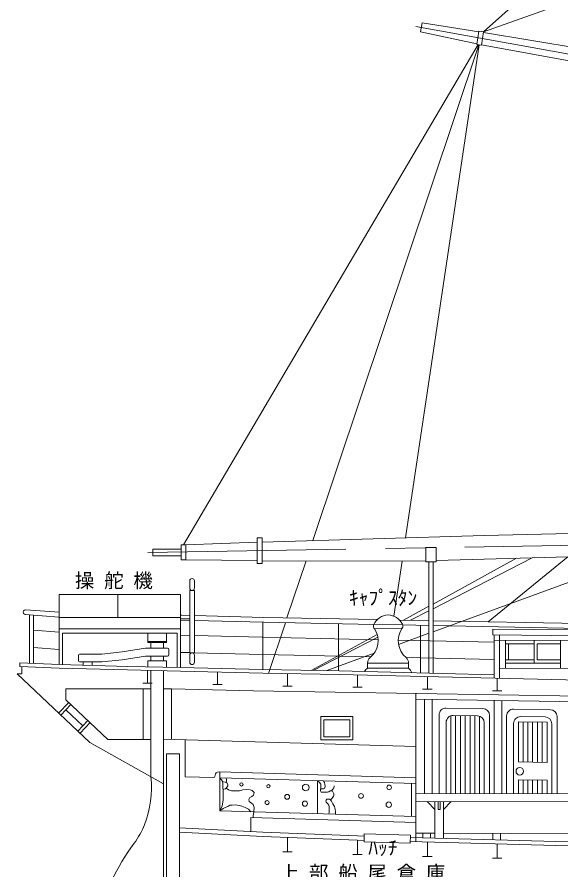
# Model space of a CAD drawing. Units: millimetres, scale not verified. Extents: x -51050 to 51050, y -29700 to 29700.
# Drawn here: x -42025 to -33305, y -14814 to -1141 of the extents above; entities that cross this region are included whole.
import ezdxf
from ezdxf.enums import TextEntityAlignment as Align

# ---------------------------------------------------------------- set-up
doc = ezdxf.new("R2010")
doc.units = ezdxf.units.MM
doc.header["$LTSCALE"] = 100
doc.linetypes.add('USER1', pattern=[50.8, 31.75, -6.35, 6.35, -6.35])
doc.layers.add('0-3_keijou', color=7, linetype='Continuous', lineweight=18)
doc.layers.add('0-6_center', color=7, linetype='USER1', lineweight=18)
doc.layers.add('0-5_text', color=7, linetype='Continuous')
doc.styles.add('ＭＳ ゴシック', font='')
doc.styles.get('ＭＳ ゴシック').set_extended_font_data('MS Gothic')

msp = doc.modelspace()

# ---------------------------------------------------------------- linework, layer by layer
at = {"layer": '0-3_keijou'}
for p, q in [((-35555.5, -1376.5), (-35530.1, -1235.2)), ((-34621.1, -1378.9), (-35530.1, -1235.2)), ((-34651.2, -1569.4), (-35555.5, -1376.5)), ((-34652.8, -1579.3), (-34619.6, -1369)), ((-34619.6, -1369), (-34545.5, -1380.7)), ((-34579.3, -1594.3), (-34545.5, -1380.7)), ((-32487.2, -1729.9), (-34547.1, -1390.7)), ((-39354.4, -9602), (-34632.3, -1583.5)), ((-37282.9, -9534.5), (-34621.9, -1585.6)), ((-34616.2, -1586.7), (-35797.7, -9490.3)), ((-34653.2, -1579.2), (-34579.3, -1594.3)), ((-32525.5, -1962.8), (-34577.7, -1584.4)), ((-39316.9, -9602), (-38174.5, -9559.4)), ((-38174.7, -9489.3), (-38094.7, -9489.3)), ((-38174.7, -9899.3), (-38174.7, -9489.3)), ((-38094.7, -9899.3), (-38094.7, -9489.3)), ((-39849.3, -9670.4), (-39849.3, -9776.4)), ((-39849.3, -9670.4), (-39391.9, -9670.4)), ((-39391.9, -9602), (-39391.9, -9840.4)), ((-39391.9, -9602), (-39316.9, -9602)), ((-39316.9, -9602), (-39316.9, -9840.4)), ((-35303.9, -9644.5), (-35468.9, -9647.3)), ((-39849.3, -9776.4), (-39391.9, -9776.4)), ((-39391.9, -9840.4), (-39316.9, -9840.4)), ((-39316.9, -9840.4), (-38174.5, -9856)), ((-35354.7, -10995.2), (-31989.5, -9764.9)), ((-35354.7, -10626), (-33766.8, -9812)), ((-35354.7, -10551.5), (-34017.9, -9818.6)), ((-35303.9, -9852.6), (-31839.2, -9761)), ((-33192.4, -9796.8), (-34470.7, -10835.5)), ((-38174.7, -9899.3), (-38094.7, -9899.3)), ((-37697.7, -10773.4), (-37391.4, -9858.4)), ((-35853.5, -9863.1), (-35985.3, -10745)), ((-35420.7, -11659.3), (-35420.7, -9874.5)), ((-35354.7, -11661), (-35354.7, -9874.5)), ((-39256.3, -10179.2), (-39256.3, -10295.5)), ((-39182.6, -10179.2), (-39182.6, -10295.5)), ((-39256.3, -10332.3), (-39256.3, -11332.3)), ((-39256.3, -10332.3), (-39182.6, -10332.3)), ((-39182.6, -10332.3), (-39182.6, -11332.3)), ((-41351.6, -10396.7), (-41351.6, -11521.7)), ((-41351.6, -10396.7), (-39403.3, -10396.7)), ((-40407, -10396.7), (-40407, -10764.8)), ((-39403.3, -10396.7), (-39403.3, -11568.7)), ((-41351.6, -10683.4), (-41886.2, -10643.5)), ((-35827.9, -10809.4), (-35420.7, -10587.7)), ((-35716.5, -10811.5), (-35420.7, -10659.9)), ((-41351.6, -10761.6), (-41893.8, -10721.1)), ((-41825.9, -10726.2), (-41825.9, -11501.9)), ((-41758.9, -10731.2), (-41758.9, -11504.7)), ((-41351.6, -10764.8), (-39403.3, -10764.8)), ((-39403.3, -10790.2), (-39256.3, -10790.2)), ((-39256.3, -10735.3), (-39381.5, -10732.1)), ((-38066.1, -10766.3), (-39182.6, -10737.3)), ((-36250.7, -10801.2), (-38066.1, -10766.3)), ((-39256.3, -10813.4), (-39403.3, -10809.5)), ((-38067.6, -10844.3), (-39182.6, -10815.3)), ((-38086.9, -10843.8), (-38086.9, -11602.9)), ((-36304.8, -10878.2), (-38067.6, -10844.3)), ((-37995.8, -11663.9), (-37723.6, -10850.9)), ((-36873.6, -10867.3), (-36873.6, -11622.1)), ((-35847.7, -10873.3), (-36305.8, -10880.3)), ((-35420.7, -10817.2), (-35892.7, -10808.1)), ((-35420.7, -10895.3), (-35841.5, -10887)), ((-35559.6, -10892.5), (-35559.6, -11655.7)), ((-30870.3, -10904.8), (-35354.7, -10818.5)), ((-31013, -10981.3), (-35354.7, -10896.5)), ((-41351.6, -11003), (-41758.9, -10972.6)), ((-41351.6, -10949.8), (-39403.3, -10949.8)), ((-41298.9, -11019.8), (-41298.9, -11523.2)), ((-41298.9, -11019.8), (-39456, -11019.8)), ((-39928.5, -11166.2), (-39928.5, -11019.8)), ((-39628.5, -11166.2), (-39628.5, -11019.8)), ((-39456, -11019.8), (-39456, -11567.6)), ((-39256.3, -11053.4), (-39403.3, -11049.6)), ((-38096.3, -11083.6), (-39182.6, -11055.3)), ((-37308.1, -11615.2), (-36250.2, -11039.3)), ((-36293.8, -10951.1), (-35849, -10939.6)), ((-35909, -11197.9), (-35420.7, -11019.3)), ((-34399.2, -10953.7), (-34399.2, -11047)), ((-34399.2, -11047), (-29846, -11091)), ((-34375.1, -11047.2), (-34375.1, -11739.6)), ((-34292.2, -11048), (-34292.2, -11741.7)), ((-39928.5, -11153.7), (-39628.5, -11153.7)), ((-39928.5, -11166.2), (-39628.5, -11166.2)), ((-39878.9, -11166.2), (-39878.9, -11260.5)), ((-39678.1, -11166.2), (-39678.1, -11260.5)), ((-36234.5, -11123.4), (-38096.3, -11083.5)), ((-37279.4, -11615.7), (-36239.8, -11079.8)), ((-34375.1, -11163.2), (-35913.6, -11130.3)), ((-34375.1, -11132.1), (-29874.2, -11150.4)), ((-34195.8, -11132.8), (-34195.8, -11577.8)), ((-34195.8, -11191.1), (-33734.9, -11191.1)), ((-34145.8, -11191.1), (-34145.8, -11448)), ((-33734.9, -11134.7), (-33734.9, -11498)), ((-33684.9, -11191.1), (-33684.9, -11448)), ((-33684.9, -11191.1), (-33310.8, -11191.1)), ((-33310.8, -11136.4), (-33310.8, -11581.4)), ((-41351.6, -11279.8), (-41758.9, -11249.4)), ((-40665.7, -11352.9), (-40342.3, -11317.4)), ((-39967, -11260.5), (-40342.3, -11317.4)), ((-39967, -11260.5), (-39611, -11260.5)), ((-39591, -11367.8), (-39591, -11280.5)), ((-39402.7, -11326.9), (-39403.3, -11326.9)), ((-39256.3, -11330.7), (-39402.7, -11326.9)), ((-39256.3, -11332.3), (-39182.6, -11332.3)), ((-38086.7, -11361.1), (-39193.6, -11332.3)), ((-37061.3, -11619.1), (-36299.4, -11340.6)), ((-41041.7, -11460.3), (-41041.7, -11372.9)), ((-40665.7, -11352.9), (-41021.7, -11352.9)), ((-40665.7, -11480.3), (-41021.7, -11480.3)), ((-40967.6, -11480.3), (-40967.6, -11531.9)), ((-40823.5, -11480.3), (-40823.5, -11535.7)), ((-40665.7, -11480.3), (-40342.3, -11444.8)), ((-39967, -11387.8), (-40342.3, -11444.8)), ((-39967, -11387.8), (-39611, -11387.8)), ((-39928.5, -11459.6), (-39628.5, -11459.6)), ((-39928.5, -11557.6), (-39928.5, -11459.6)), ((-39878.9, -11387.8), (-39878.9, -11459.6)), ((-39678.1, -11387.8), (-39678.1, -11459.6)), ((-39628.5, -11563.9), (-39628.5, -11459.6)), ((-39256.3, -11369.2), (-39256.3, -11485.5)), ((-39182.6, -11369.2), (-39182.6, -11485.5)), ((-36353.5, -11398.2), (-38087.3, -11361.1)), ((-34375.1, -11440.6), (-35784.2, -11410.4)), ((-34195.8, -11448), (-33734.9, -11448)), ((-33684.9, -11448), (-33310.8, -11448)), ((-41947.8, -11554.1), (-41947.8, -11672.7)), ((-39403.3, -11568.7), (-40248.7, -11550.9)), ((-39934, -11819.8), (-39934, -11619.8)), ((-39878.9, -11615.9), (-39878.9, -13321.4)), ((-39678.1, -11620.1), (-39678.1, -13434.1)), ((-38087.8, -11602.9), (-39403.3, -11568.7)), ((-36860, -11622.3), (-38087.8, -11602.9)), ((-36077.2, -11498.9), (-36405.3, -11498.9)), ((-36405.3, -11498.9), (-36405.3, -11578.5)), ((-36077.2, -11578.5), (-36405.3, -11578.5)), ((-36077.2, -11498.9), (-35749.1, -11498.9)), ((-36077.2, -11578.5), (-35749.1, -11578.5)), ((-35749.1, -11498.9), (-35749.1, -11578.5)), ((-34292.2, -11577.5), (-29937.7, -11595.1)), ((-34195.8, -11498), (-33310.8, -11498)), ((-42025.1, -11672.7), (-40856.9, -12772.5)), ((-42025.1, -11672.7), (-41947.8, -11672.7)), ((-38812.3, -11841.3), (-38812.3, -11641.3)), ((-36859, -11679.5), (-38086.9, -11660.1)), ((-37690.6, -11866.4), (-37690.6, -11666.4)), ((-34375.1, -11686.1), (-36860, -11622.3)), ((-29898.4, -11848), (-36859, -11679.5)), ((-36569, -11886.6), (-36569, -11686.6)), ((-35447.3, -11913.7), (-35447.3, -11713.7)), ((-34325.6, -11940.8), (-34325.6, -11740.8)), ((-40009, -11819.8), (-39859, -11819.8)), ((-38887.3, -11841.3), (-38737.3, -11841.3)), ((-37765.6, -11866.4), (-37615.6, -11866.4)), ((-36644, -11886.6), (-36494, -11886.6)), ((-41243.9, -11909.4), (-41243.9, -12086.4)), ((-39878.9, -11909.4), (-41243.9, -11909.4)), ((-40004.8, -11909.4), (-40004.8, -12721.6)), ((-39551.3, -11909.4), (-39678.1, -11909.4)), ((-39551.3, -11909.4), (-39551.3, -12721.6)), ((-38235.8, -11943.6), (-39551.3, -11909.4)), ((-27425.4, -12114.3), (-38235.8, -11943.6)), ((-35632.3, -11984.8), (-35632.3, -14362.4)), ((-35522.3, -11913.7), (-35372.3, -11913.7)), ((-34400.6, -11940.8), (-34250.6, -11940.8)), ((-41358, -12300.8), (-41197.4, -12130.2)), ((-41321.6, -12335), (-41161, -12164.5)), ((-41243.9, -12086.4), (-40569.2, -12721.6)), ((-29628, -12172.2), (-35632.3, -12077.4)), ((-35492.1, -12079.6), (-35492.1, -13589.3)), ((-35369, -12081.5), (-35369, -13589.5)), ((-34374.8, -12097.2), (-34374.8, -13591.3)), ((-34251.8, -12099.2), (-34251.8, -13591.5)), ((-41241.3, -12249.8), (-40971.5, -12503.7)), ((-34557.1, -12227.7), (-35146.3, -12218.4)), ((-33474.9, -12244.8), (-34064.2, -12235.5)), ((-41051.8, -12589), (-40891.2, -12418.4)), ((-35258.1, -13589.7), (-35258.1, -12328.4)), ((-35069.5, -13590), (-35069.5, -12343.5)), ((-34642.8, -12344.3), (-35033.8, -12338.1)), ((-34993.5, -13590.2), (-34993.5, -12338.7)), ((-34917.5, -13590.3), (-34917.5, -12339.9)), ((-34841.5, -13590.4), (-34841.5, -12341.1)), ((-34762.6, -13590.6), (-34762.6, -12342.4)), ((-34686.6, -13590.7), (-34686.6, -12343.6)), ((-34610.6, -13590.9), (-34610.6, -12349.6)), ((-34448.8, -13591.2), (-34448.8, -12337.7)), ((-34175.9, -13591.6), (-34175.9, -12345.5)), ((-33528.4, -12446.8), (-33987.4, -12439.6)), ((-33560.7, -12361.3), (-33951.7, -12355.2)), ((-41015.4, -12623.3), (-40854.8, -12452.7)), ((-35145.5, -13589.9), (-35145.5, -12448.1)), ((-34534.6, -13591), (-34534.6, -12454.2)), ((-40856.9, -12772.5), (-39678.1, -13434.1)), ((-39878.9, -12721.6), (-40569.2, -12721.6)), ((-35632.3, -12837.7), (-39678.1, -12717.8)), ((-39328.6, -12728.2), (-39328.6, -13321.2)), ((-39628.1, -12955.4), (-39628.1, -19323.7)), ((-39419.1, -12955.4), (-39628.1, -12955.4)), ((-39419.1, -19115.8), (-39419.1, -12955.4)), ((-33528.4, -13090.9), (-33987.4, -13083.6)), ((-35632.3, -13336.3), (-38776.3, -13243.2)), ((-38776.3, -13243.2), (-38776.3, -13865.4)), ((-38871.1, -13334.7), (-39328.6, -13321.2)), ((-35632.3, -13430.6), (-38776.3, -13337.5)), ((-37206.1, -13384), (-37206.1, -13911.9)), ((-33987.4, -13592), (-33987.4, -13369.8)), ((-33528.4, -13377.1), (-33987.4, -13369.8)), ((-33911.4, -13592.1), (-33911.4, -13371)), ((-33835.4, -13592.3), (-33835.4, -13372.2)), ((-33759.4, -13592.4), (-33759.4, -13373.4)), ((-33680.4, -13592.5), (-33680.4, -13374.7)), ((-33604.4, -13592.7), (-33604.4, -13375.9)), ((-33528.4, -13592.8), (-33528.4, -13377.1)), ((-39678.1, -13434.1), (-39678.1, -15463.8)), ((-35700, -13428.6), (-35700, -13956.5)), ((-35632.3, -13589), (-32210.6, -13595.2)), ((-35632.3, -13716), (-32210.6, -13722.2)), ((-35328.4, -13845.2), (-35450.5, -13716.4)), ((-35328.4, -13716.6), (-35328.4, -14302.7)), ((-35272.4, -13845.3), (-35272.1, -13716.7)), ((-35242.4, -13845.3), (-35242.1, -13716.7)), ((-35186.3, -13716.8), (-35186.3, -14306.6)), ((-35186.3, -13845.4), (-35063.8, -13717.1)), ((-35632.3, -13958.5), (-38776.3, -13865.4)), ((-35272.4, -13845.3), (-35242.4, -13845.3)), ((-35632.3, -14052.8), (-38275.5, -13974.5)), ((-38275.5, -13974.5), (-38275.5, -14199.2)), ((-37690.6, -14522.6), (-37690.6, -14292.6)), ((-36459.5, -14271.9), (-36569, -14268.9)), ((-36461.4, -14339.8), (-36569, -14336.8)), ((-36569, -14566.8), (-36569, -14336.8)), ((-35718.8, -14254), (-36458.5, -14233.8)), ((-35722.4, -14385.3), (-35718.8, -14254)), ((-28749.2, -14482.2), (-35719.9, -14292)), ((-35632.3, -14224.8), (-35328.4, -14225.4)), ((-35519.8, -14225), (-35519.8, -14297.5)), ((-35397.7, -14225.2), (-35397.7, -14300.8)), ((-35186.3, -14225.6), (-32722.6, -14230.1)), ((-34398.5, -14227), (-34398.5, -14328.1)), ((-34276.4, -14227.3), (-34276.4, -14331.4)), ((-28749.2, -14550.2), (-35721.7, -14359.9)), ((-35447.3, -14597.4), (-35447.3, -14367.4)), ((-34325.6, -14628), (-34325.6, -14398)), ((-37765.6, -14522.6), (-37615.6, -14522.6)), ((-36644, -14566.8), (-36494, -14566.8)), ((-35522.3, -14597.4), (-35372.3, -14597.4)), ((-34400.6, -14628), (-34250.6, -14628))]:
    msp.add_line(p, q, dxfattribs=at)
for points in [[(-27887.3, 4556.6), (-34545.5, -1380.7), (-28307.1, 839.7), (-32427.3, -1729.6)], [(-38094.5, -9558.6), (-34536.4, -9452.8), (-33159.5, -9421.8), (-31839.2, -9393.7)], [(-35303.9, -9644.5), (-35303.9, -9874.5), (-35468.9, -9874.5), (-35468.9, -9647.3)], [(-38094.7, -9856.3), (-35847.4, -9863.2), (-35468.9, -9856.9)], [(-39256.3, -10735.3), (-39381.5, -10732.1), (-39403.3, -10731)], [(-34399.2, -10953.7), (-29846, -10990.8), (-29846, -11091)], [(-40248.7, -11550.9), (-41345.3, -11522), (-41982.7, -11495.4), (-41982.7, -11552.7)], [(-40251.9, -11608), (-41348.5, -11579.1), (-41982.7, -11552.7)], [(-38086.9, -11660.1), (-39402.3, -11625.9), (-40251.9, -11608)], [(-33987.4, -13083.6), (-33987.4, -12899.8), (-33987.4, -12439.6)], [(-33911.4, -13084.8), (-33911.4, -12899.8), (-33911.4, -12440.8)], [(-33835.4, -13086), (-33835.4, -12899.8), (-33835.4, -12442)], [(-33366.7, -13593.1), (-33366.7, -12899.8), (-33366.7, -12354.8)], [(-34063.4, -13591.9), (-34063.4, -12899.8), (-34063.4, -12465.2)], [(-33759.4, -13087.2), (-33759.4, -12899.8), (-33759.4, -12443.2)], [(-33680.4, -13088.5), (-33680.4, -12899.8), (-33680.4, -12444.4)], [(-33604.4, -13089.7), (-33604.4, -12899.8), (-33604.4, -12445.6)], [(-33528.4, -13090.9), (-33528.4, -12899.8), (-33528.4, -12446.8)], [(-33452.4, -13593), (-33452.4, -12899.8), (-33452.4, -12471.3)], [(-38776.3, -13243.2), (-38811.1, -13247.4), (-38831.2, -13259.4), (-38841.2, -13274.5), (-38846.3, -13294.6), (-38852.3, -13313.7), (-38860.4, -13324.8), (-38871.1, -13334.7)], [(-38776.3, -13865.4), (-38736.2, -13787.5), (-38720.5, -13693.6), (-38720.5, -13613.1), (-38720.5, -13546), (-38727.2, -13490.1), (-38727.2, -13434.2), (-38729.5, -13398.5), (-38749.6, -13367.2), (-38776.3, -13337.5)], [(-38671.3, -13503.5), (-38646.9, -13467.8), (-38646.9, -13448.8), (-38654.6, -13422.1), (-38671, -13410.1), (-38690.8, -13404.9), (-38714.1, -13400.6), (-38729.5, -13398.5)], [(-38671, -13410.1), (-38667, -13384.9), (-38667, -13361.9), (-38671.1, -13345)], [(-37206.1, -13384), (-37174.8, -13410.9), (-37154.1, -13440.1), (-37154.1, -13474.9), (-37155, -13497.5), (-37157.9, -13520), (-37157.9, -13545.4), (-37149.4, -13566.1), (-37107.1, -13565.2), (-37071.3, -13566.1), (-37045.9, -13566.1), (-37026.1, -13561.4), (-37006.4, -13545.4), (-36982.9, -13545.4), (-36968.8, -13551.1), (-36954.6, -13570.8), (-36945.2, -13592.5), (-36946.2, -13616.9), (-36951.8, -13632), (-36965, -13649.8), (-36975.3, -13665.8), (-37000.9, -13687.7)], [(-37114.6, -13388.4), (-37097.2, -13412.3), (-37089, -13442.5), (-37086.2, -13469), (-37089, -13495.6), (-37098.2, -13506.6), (-37114.6, -13513.9), (-37133, -13514.8), (-37151.3, -13514.8)], [(-38671.3, -13503.5), (-38685.7, -13512.6), (-38708.9, -13521.3), (-38720.2, -13525.6)], [(-38671.3, -13503.5), (-38633.3, -13530.4), (-38586.4, -13546), (-38521.5, -13548.3), (-38461.1, -13543.8), (-38407.5, -13528.1), (-38351.6, -13525.9), (-38288.9, -13528.1), (-38253.2, -13541.6), (-38226.3, -13575.1), (-38233, -13613.1), (-38259.9, -13637.7), (-38293.4, -13653.3), (-38306.8, -13682.4), (-38302.4, -13715.9), (-38268.8, -13745), (-38239.7, -13767.4), (-38226.3, -13812.1), (-38226.6, -13882.8), (-38237.6, -13942.4), (-38237.6, -13976.8)], [(-36982.9, -13545.4), (-36964.4, -13521.2), (-36944.3, -13499.2), (-36939.7, -13479.1), (-36939.7, -13464.4)], [(-38275.5, -13880.3), (-38314.4, -13842.1), (-38369.2, -13812.4), (-38422.5, -13790.4), (-38466.4, -13782.6), (-38525.9, -13771.6), (-38574.5, -13773.2), (-38613.6, -13777.9), (-38646.5, -13795.1), (-38687.3, -13810.8), (-38720.2, -13829.6), (-38776.3, -13865.4)], [(-36918.2, -13920.4), (-36918.9, -13897.2), (-36918.9, -13877.4), (-36925.5, -13846.4), (-36929.2, -13817.2), (-36937.7, -13797.5), (-36947.1, -13778.7), (-36961.2, -13755.2), (-36975.3, -13732.6), (-36983.8, -13712.8), (-36992.3, -13698.7), (-36999.8, -13688.4), (-37014.9, -13679.9), (-37032.7, -13677.1), (-37057.2, -13679.9), (-37068.5, -13693.1), (-37073.2, -13706.3), (-37070.4, -13725.1), (-37058.1, -13736.4), (-37040.3, -13753.3), (-37026.1, -13776.8), (-37020.5, -13800.3), (-37020.5, -13826.7), (-37020.5, -13846.4), (-37020.5, -13869), (-37022.4, -13893.4), (-37024, -13917.3)], [(-36569, -14268.9), (-38082.1, -14209.1), (-39419.1, -14140.1)], [(-36569, -14336.8), (-38082.1, -14277.1), (-39419.1, -14208)], [(-35722.4, -14385.3), (-36462.1, -14365.2), (-36458.5, -14233.8)]]:
    msp.add_lwpolyline(points, dxfattribs=at)
for points in [[(-37155.3, -12355.2), (-36641.1, -12355.2), (-36641.1, -12728.6), (-37155.3, -12728.6)], [(-37105.3, -12405.2), (-36691.1, -12405.2), (-36691.1, -12678.6), (-37105.3, -12678.6)]]:
    msp.add_lwpolyline(points, close=True, dxfattribs=at)
for centre, radius in [((-33965.4, -13231.8), 60.3), ((-38428.4, -13442.2), 27.1), ((-37995.5, -13471.6), 26.3), ((-37397.6, -13492.2), 53.3), ((-36060.5, -13491.2), 36.3), ((-37695.1, -13642.4), 38.3), ((-36511.2, -13627.7), 38.4), ((-38016.1, -13733.7), 32.5), ((-37409.4, -13751.3), 41.3), ((-36065.7, -13768.5), 44.1)]:
    msp.add_circle(centre, radius, dxfattribs=at)
for centre, radius, start, end in [((-39219.4, -10179.2), 36.8, 0, 180), ((-39219.4, -10295.5), 36.8, 180, 0), ((-41887.9, -10682.5), 39.1, 83.92166, 270.23547), ((-36066.9, -10988), 262, 91.78515, 155.73441), ((-36083.2, -10988), 262, 25.97006, 88.21485), ((-36250.6, -10907.4), 61.4, 153.80995, 225.31186), ((-35883, -10904.8), 43.7, 312.54545, 326.96591), ((-35896.2, -10905.5), 58.2, 324.06318, 33.57491), ((-36568.4, -11142), 334.4, 306.00022, 34.80476), ((-35568.6, -11140.9), 345.2, 144.34103, 231.34739), ((-39611, -11280.5), 20, 0, 90), ((-39219.4, -11369.2), 36.8, 0, 180), ((-41021.7, -11372.9), 20, 90, 180), ((-41021.7, -11460.3), 20, 180, 270), ((-39611, -11367.8), 20, 270, 0), ((-36254.6, -11507.7), 151, 140.9525, 176.23076), ((-35868.7, -11495.1), 119.6, 358.17469, 45.05678), ((-39219.4, -11485.5), 36.8, 180, 0), ((-36319.2, -11699.9), 148.9, 125.34515, 153.20199), ((-35878.7, -11733.2), 201.8, 23.64124, 50.05558), ((-35148.1, -12328.4), 110, 89.09539, 180), ((-34558.8, -12337.7), 110, 0, 89.09539), ((-34065.9, -12345.5), 110, 89.09539, 180), ((-33476.7, -12354.8), 110, 0, 89.09539), ((-35035.5, -12448.1), 110, 89.09539, 180), ((-34644.6, -12454.2), 110, 0, 89.09539), ((-33953.4, -12465.2), 110, 89.09539, 180), ((-33562.4, -12471.3), 110, 0, 89.09539), ((-41548.9, -13492.4), 1678.7, 339.12439, 5.84938), ((-41259.2, -13565.4), 1382.5, 323.58819, 337.67155), ((-37087.5, -16653.9), 3808.1, 143.44898, 164.84507)]:
    msp.add_arc(centre, radius, start, end, dxfattribs=at)
at = {"layer": '0-6_center'}
for p, q in [((-35632, -1294), (-27992.9, -2664.4)), ((-39927.4, -9724.7), (-27586.2, -9518.6))]:
    msp.add_line(p, q, dxfattribs=at)

# ---------------------------------------------------------------- texts
at = {"layer": '0-5_text', "style": 'ＭＳ ゴシック'}
for s, p in [('操 舵 機', (-41097.4, -10357.1)), ('ｷｬﾌﾟｽﾀﾝ', (-36703.9, -10635)), ('ﾊｯﾁ', (-36393.9, -14642.6)), ('上 部 船 尾 倉 庫', (-37812.8, -15044))]:
    msp.add_text(s, height=229.1, dxfattribs=at).set_placement(p, align=Align.BOTTOM_LEFT)

doc.saveas('drawing.dxf')
